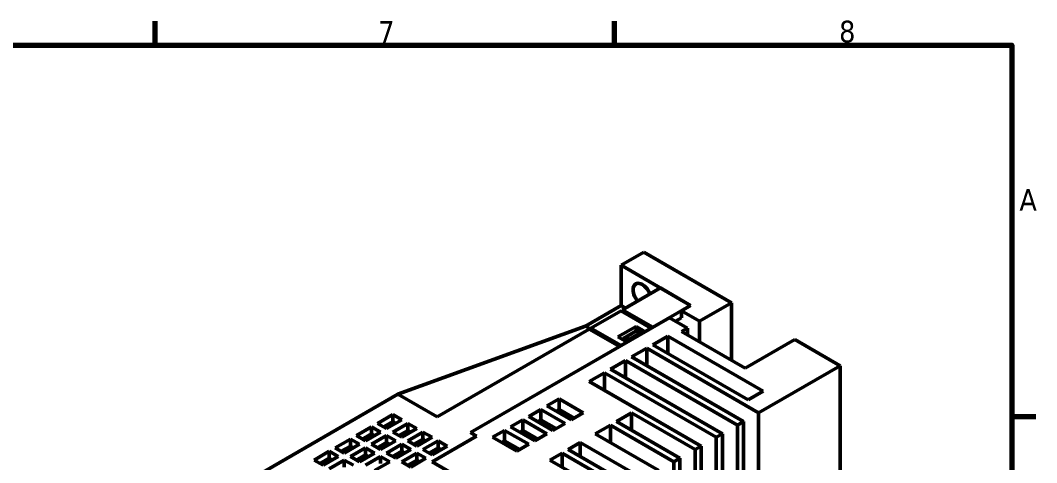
# Model space of a CAD drawing. Header units: millimetres. Extents: x 2121 to 4904, y 892 to 1933.
# Drawn here: x 2996.3 to 3335.8, y 1772.6 to 1920.2 of the extents above; entities that cross this region are included whole.
import ezdxf

# ---------------------------------------------------------------- set-up
doc = ezdxf.new("R2010")
doc.units = ezdxf.units.MM
doc.header["$LTSCALE"] = 1.8
doc.layers.add('경계(ISO)', color=7, linetype='Continuous', lineweight=70)
doc.layers.add('외형선(ISO)', color=7, linetype='Continuous', lineweight=50)
doc.styles.add('주 텍스트 (ISO)', font='')
doc.styles.get('주 텍스트 (ISO)').set_extended_font_data('Tahoma')

# ---------------------------------------------------------------- blocks, each defined once
blk = doc.blocks.new('경계 Default Border')
at = {"layer": '경계(ISO)'}
for p, q in [((445.5, 410), (445.5, 413.9)), ((519.75, 410), (519.75, 413.9)), ((584, 350), (587.9, 350))]:
    blk.add_line(p, q, dxfattribs=at)
at = {"layer": '경계(ISO)', "flags": 128}
blk.add_lwpolyline([(10, 10), (10, 410), (584, 410), (584, 10), (10, 10)], dxfattribs=at)
at = {"layer": '경계(ISO)', "char_height": 3.5, "attachment_point": 7, "style": '주 텍스트 (ISO)'}
for s, insert in [('7', (481.56, 410.4)), ('8', (556.09, 410.4)), ('A', (585.24, 383.25))]:
    blk.add_mtext(s, dxfattribs=dict(at, insert=insert))

msp = doc.modelspace()

# ---------------------------------------------------------------- linework, layer by layer
at = {"layer": '외형선(ISO)'}
for p, q in [((3204.508, 1842.849), (3196.932, 1838.475)), ((3233.802, 1825.936), (3204.508, 1842.849)), ((3196.932, 1838.475), (3220.165, 1825.061)), ((3196.932, 1825.056), (3196.932, 1838.475)), ((3210.064, 1830.893), (3197.437, 1823.603)), ((3220.165, 1825.061), (3210.064, 1830.893)), ((3185.081, 1818.124), (3196.932, 1825.056)), ((3196.932, 1823.312), (3186.83, 1817.48)), ((3196.932, 1825.056), (3198.443, 1824.184)), ((3207.033, 1817.48), (3196.932, 1823.312)), ((3197.437, 1823.603), (3207.538, 1817.771)), ((3197.437, 1823.603), (3197.437, 1823.02)), ((3207.538, 1817.771), (3220.165, 1825.061)), ((3217.135, 1823.312), (3220.165, 1825.061)), ((3217.135, 1820.979), (3217.135, 1823.312)), ((3217.135, 1823.312), (3223.196, 1819.812)), ((3223.196, 1819.812), (3233.802, 1825.936)), ((3233.802, 1825.936), (3233.802, 1806.69)), ((3146.666, 1782.627), (3213.094, 1820.979)), ((3219.155, 1817.48), (3213.094, 1820.979)), ((3215.114, 1819.812), (3217.135, 1820.979)), ((3223.196, 1812.814), (3223.196, 1819.812)), ((3122.428, 1795.461), (3185.081, 1818.124)), ((3186.325, 1817.188), (3135.56, 1787.879)), ((3185.081, 1818.124), (3186.83, 1817.115)), ((3196.427, 1811.356), (3186.325, 1817.188)), ((3186.83, 1817.48), (3196.932, 1811.647)), ((3186.83, 1817.48), (3186.83, 1816.896)), ((3195.921, 1814.563), (3201.982, 1818.063)), ((3196.932, 1811.647), (3207.033, 1817.48)), ((3197.88, 1814.086), (3201.921, 1816.419)), ((3204.508, 1816.605), (3198.447, 1813.105)), ((3201.982, 1818.063), (3204.508, 1816.605)), ((3201.982, 1818.063), (3201.982, 1816.451)), ((3202.993, 1816.313), (3203.498, 1816.022)), ((3217.135, 1816.313), (3219.155, 1817.48)), ((3238.348, 1804.066), (3217.135, 1816.313)), ((3219.155, 1817.48), (3219.155, 1815.147)), ((3198.447, 1813.105), (3195.921, 1814.563)), ((3199.457, 1813.689), (3198.952, 1813.98)), ((3203.498, 1816.022), (3199.457, 1813.689)), ((3207.538, 1811.939), (3212.589, 1814.855)), ((3212.589, 1814.855), (3212.589, 1809.023)), ((3212.589, 1814.855), (3244.409, 1796.484)), ((3255.015, 1813.689), (3238.348, 1804.066)), ((3270.168, 1804.94), (3255.015, 1813.689)), ((3146.666, 1782.626), (3196.427, 1811.356)), ((3200.467, 1807.857), (3205.518, 1810.773)), ((3205.518, 1810.773), (3242.894, 1789.194)), ((3205.518, 1810.773), (3205.518, 1804.94)), ((3239.358, 1793.568), (3207.538, 1811.939)), ((3193.396, 1803.774), (3198.447, 1806.69)), ((3198.447, 1806.69), (3235.822, 1785.111)), ((3198.447, 1806.69), (3198.447, 1800.858)), ((3237.843, 1786.278), (3200.467, 1807.857)), ((3230.772, 1782.195), (3193.396, 1803.774)), ((3242.894, 1789.194), (3270.168, 1804.94)), ((3270.168, 1804.94), (3270.168, 1752.451)), ((3186.325, 1799.692), (3191.376, 1802.608)), ((3223.701, 1778.113), (3186.325, 1799.692)), ((3191.376, 1802.608), (3228.751, 1781.029)), ((3191.376, 1802.608), (3191.376, 1796.776)), ((3244.409, 1796.484), (3239.358, 1793.568)), ((3122.428, 1795.461), (3013.589, 1732.622)), ((3135.56, 1787.879), (3122.428, 1795.461)), ((3172.183, 1791.527), (3176.223, 1793.859)), ((3176.223, 1793.859), (3184.305, 1789.194)), ((3176.223, 1793.859), (3176.223, 1790.36)), ((3166.122, 1788.027), (3170.163, 1790.36)), ((3170.163, 1790.36), (3178.244, 1785.695)), ((3170.163, 1790.36), (3170.163, 1786.861)), ((3180.264, 1786.861), (3172.183, 1791.527)), ((3176.223, 1790.36), (3175.213, 1789.777)), ((3181.274, 1787.444), (3176.223, 1790.36)), ((3184.305, 1789.194), (3180.264, 1786.861)), ((3195.416, 1786.278), (3200.467, 1789.194)), ((3200.467, 1789.194), (3221.68, 1776.946)), ((3200.467, 1789.194), (3200.467, 1783.362)), ((3242.894, 1643.391), (3242.894, 1789.194)), ((3115.614, 1785.695), (3120.665, 1788.611)), ((3118.645, 1783.945), (3115.614, 1785.695)), ((3120.665, 1786.278), (3117.635, 1784.528)), ((3123.696, 1786.861), (3118.645, 1783.945)), ((3120.665, 1788.611), (3120.665, 1786.278)), ((3120.665, 1788.611), (3123.696, 1786.861)), ((3121.675, 1785.695), (3120.665, 1786.278)), ((3120.665, 1782.778), (3125.716, 1785.695)), ((3125.716, 1785.695), (3125.716, 1783.362)), ((3125.716, 1785.695), (3128.746, 1783.945)), ((3160.061, 1784.528), (3164.102, 1786.861)), ((3164.102, 1786.861), (3172.183, 1782.195)), ((3164.102, 1786.861), (3164.102, 1783.362)), ((3174.203, 1783.362), (3166.122, 1788.027)), ((3170.163, 1786.861), (3169.152, 1786.278)), ((3169.596, 1786.534), (3171.173, 1785.624)), ((3175.213, 1783.945), (3170.163, 1786.861)), ((3178.244, 1785.695), (3174.203, 1783.362)), ((3216.63, 1774.03), (3195.416, 1786.278)), ((3235.822, 1785.111), (3237.843, 1786.278)), ((3237.843, 1786.278), (3237.843, 1640.475)), ((3108.543, 1781.612), (3113.594, 1784.528)), ((3116.624, 1782.778), (3111.574, 1779.862)), ((3113.594, 1784.528), (3113.594, 1782.195)), ((3113.594, 1784.528), (3116.624, 1782.778)), ((3123.696, 1781.029), (3120.665, 1782.778)), ((3125.716, 1783.362), (3122.685, 1781.612)), ((3128.746, 1783.945), (3123.696, 1781.029)), ((3126.726, 1782.778), (3125.716, 1783.362)), ((3125.716, 1779.862), (3130.767, 1782.778)), ((3130.767, 1782.778), (3130.767, 1780.446)), ((3130.767, 1782.778), (3133.797, 1781.029)), ((3148.686, 1781.46), (3146.666, 1782.627)), ((3146.666, 1782.626), (3146.666, 1782.627)), ((3146.666, 1782.626), (3148.686, 1781.46)), ((3154, 1781.029), (3158.041, 1783.362)), ((3158.041, 1783.362), (3166.122, 1778.696)), ((3158.041, 1783.362), (3158.041, 1779.862)), ((3168.142, 1779.862), (3160.061, 1784.528)), ((3164.102, 1783.362), (3163.091, 1782.778)), ((3169.152, 1780.446), (3164.102, 1783.362)), ((3165.895, 1781.16), (3165.895, 1782.327)), ((3188.345, 1782.195), (3193.396, 1785.111)), ((3193.396, 1785.111), (3193.396, 1779.279)), ((3193.396, 1785.111), (3214.609, 1772.864)), ((3235.822, 1639.308), (3235.822, 1785.111)), ((3101.472, 1777.53), (3106.523, 1780.446)), ((3106.523, 1780.446), (3106.523, 1778.113)), ((3106.523, 1780.446), (3109.553, 1778.696)), ((3111.574, 1779.862), (3108.543, 1781.612)), ((3113.594, 1782.195), (3110.564, 1780.446)), ((3114.604, 1781.612), (3113.594, 1782.195)), ((3113.594, 1778.696), (3118.645, 1781.612)), ((3118.645, 1779.279), (3115.614, 1777.53)), ((3121.675, 1779.862), (3116.624, 1776.946)), ((3118.645, 1781.612), (3118.645, 1779.279)), ((3118.645, 1781.612), (3121.675, 1779.862)), ((3119.655, 1778.696), (3118.645, 1779.279)), ((3128.746, 1778.113), (3125.716, 1779.862)), ((3130.767, 1780.446), (3127.736, 1778.696)), ((3133.797, 1781.029), (3128.746, 1778.113)), ((3130.262, 1778.988), (3130.262, 1780.154)), ((3131.777, 1779.862), (3130.767, 1780.446)), ((3130.767, 1776.946), (3135.817, 1779.862)), ((3148.686, 1781.46), (3133.797, 1772.864)), ((3148.686, 1781.46), (3133.797, 1772.864)), ((3135.817, 1779.862), (3135.817, 1777.53)), ((3135.817, 1779.862), (3138.848, 1778.113)), ((3162.081, 1776.363), (3154, 1781.029)), ((3158.041, 1779.862), (3157.031, 1779.279)), ((3163.091, 1776.946), (3158.041, 1779.862)), ((3166.955, 1780.548), (3167.965, 1781.131)), ((3167.965, 1781.131), (3166.955, 1780.548)), ((3172.183, 1782.195), (3168.142, 1779.862)), ((3179.254, 1776.946), (3183.295, 1779.279)), ((3183.295, 1779.279), (3204.508, 1767.032)), ((3183.295, 1779.279), (3183.295, 1774.613)), ((3209.558, 1769.948), (3188.345, 1782.195)), ((3228.751, 1781.029), (3230.772, 1782.195)), ((3228.751, 1635.226), (3228.751, 1781.029)), ((3230.772, 1782.195), (3230.772, 1636.392)), ((3094.401, 1773.447), (3099.452, 1776.363)), ((3099.452, 1776.363), (3099.452, 1774.03)), ((3099.452, 1776.363), (3102.482, 1774.613)), ((3104.503, 1775.78), (3101.472, 1777.53)), ((3106.523, 1778.113), (3103.492, 1776.363)), ((3109.553, 1778.696), (3104.503, 1775.78)), ((3107.533, 1777.53), (3106.523, 1778.113)), ((3106.523, 1774.613), (3111.574, 1777.53)), ((3114.604, 1775.78), (3109.553, 1772.864)), ((3111.574, 1777.53), (3111.574, 1775.197)), ((3111.574, 1777.53), (3114.604, 1775.78)), ((3116.624, 1776.946), (3113.594, 1778.696)), ((3118.645, 1775.78), (3123.696, 1778.696)), ((3121.675, 1774.03), (3118.645, 1775.78)), ((3123.696, 1776.363), (3120.665, 1774.613)), ((3126.726, 1776.946), (3121.675, 1774.03)), ((3123.696, 1778.696), (3123.696, 1776.363)), ((3123.696, 1778.696), (3126.726, 1776.946)), ((3124.706, 1775.78), (3123.696, 1776.363)), ((3123.696, 1772.864), (3128.746, 1775.78)), ((3128.746, 1775.78), (3128.746, 1773.447)), ((3128.746, 1775.78), (3131.777, 1774.03)), ((3133.797, 1775.197), (3130.767, 1776.946)), ((3135.817, 1777.53), (3132.787, 1775.78)), ((3138.848, 1778.113), (3133.797, 1775.197)), ((3136.828, 1776.946), (3135.817, 1777.53)), ((3160.895, 1777.048), (3160.895, 1778.215)), ((3166.122, 1778.696), (3162.081, 1776.363)), ((3173.193, 1773.447), (3177.234, 1775.78)), ((3177.234, 1775.78), (3198.447, 1763.532)), ((3177.234, 1775.78), (3177.234, 1771.114)), ((3200.467, 1764.699), (3179.254, 1776.946)), ((3221.68, 1776.946), (3223.701, 1778.113)), ((3221.68, 1631.143), (3221.68, 1776.946)), ((3223.701, 1778.113), (3223.701, 1632.31)), ((3097.432, 1771.697), (3094.401, 1773.447)), ((3099.452, 1774.03), (3096.421, 1772.281)), ((3102.482, 1774.613), (3097.432, 1771.697)), ((3100.462, 1773.447), (3099.452, 1774.03)), ((3099.452, 1770.531), (3104.503, 1773.447)), ((3104.503, 1773.447), (3104.503, 1771.114)), ((3104.503, 1773.447), (3107.533, 1771.697)), ((3109.553, 1772.864), (3106.523, 1774.613)), ((3111.574, 1775.197), (3108.543, 1773.447)), ((3112.584, 1774.613), (3111.574, 1775.197)), ((3111.574, 1771.697), (3116.624, 1774.613)), ((3119.655, 1772.864), (3114.604, 1769.948)), ((3116.624, 1774.613), (3116.624, 1772.281)), ((3116.624, 1774.613), (3119.655, 1772.864)), ((3126.726, 1771.114), (3123.696, 1772.864)), ((3128.746, 1773.447), (3125.716, 1771.697)), ((3131.777, 1774.03), (3126.726, 1771.114)), ((3129.756, 1772.864), (3128.746, 1773.447)), ((3158.546, 1758.575), (3133.797, 1772.864)), ((3133.797, 1772.864), (3174.203, 1749.535)), ((3194.406, 1761.2), (3173.193, 1773.447)), ((3214.609, 1772.864), (3216.63, 1774.03)), ((3214.609, 1627.061), (3214.609, 1772.864)), ((3216.63, 1774.03), (3216.63, 1628.227))]:
    msp.add_line(p, q, dxfattribs=at)
for centre, major_axis, start_param, end_param in [((3204.003, 1828.561), (-2.143, 3.712), 4.4744479, 8.0919228), ((3202.993, 1814.563), (-1.071, 1.856), 5.4977871, 6.2831853), ((3198.952, 1812.231), (-1.071, 1.856), 5.4977871, 6.7287466), ((3171.173, 1784.457), (-0.714, 1.237), 4.5220713, 5.4977871), ((3133.09, 1780.854), (2.5, 4.33), 2.1256531, 2.4134354), ((3133.191, 1780.796), (2.5, 4.33), 2.0961991, 2.3848366)]:
    msp.add_ellipse(centre, major_axis=major_axis, ratio=0.5773503, start_param=start_param, end_param=end_param, dxfattribs=at)

# ---------------------------------------------------------------- block references
at = {"xscale": 2.0655, "yscale": 2.0655, "zscale": 2.0655}
msp.add_blockref('경계 Default Border', (2121.178, 1065.062), dxfattribs=at)

doc.saveas('drawing.dxf')
